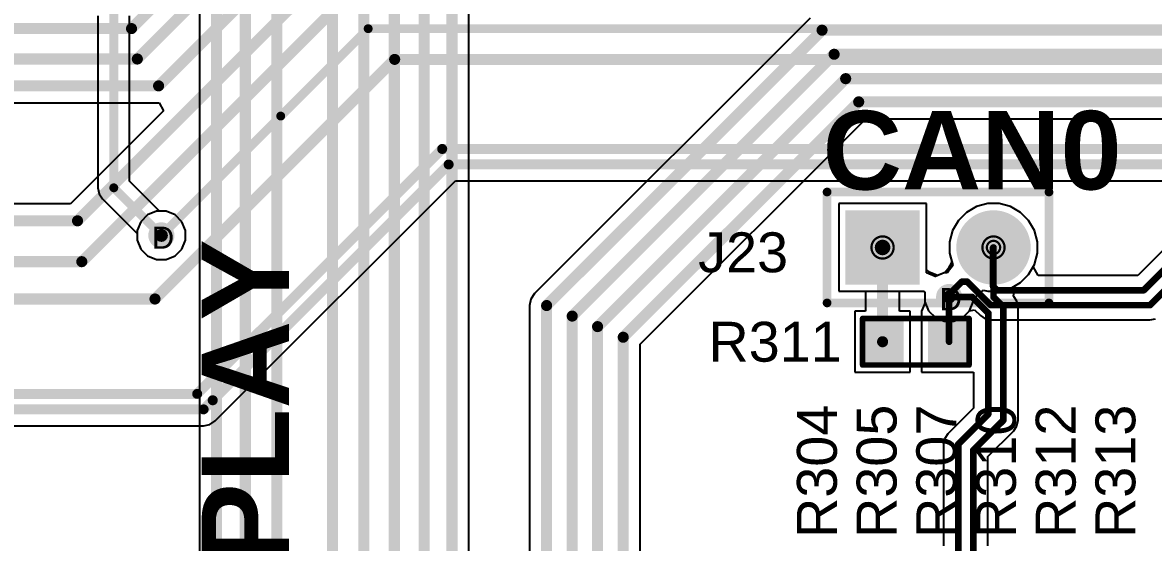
# Model space of a CAD drawing. Header units: inches. Extents: x -11 to 5428, y 0 to 5423.
# Drawn here: x 89.53 to 115.42, y 59.92 to 71.83 of the extents above; entities that cross this region are included whole.
import ezdxf

# ---------------------------------------------------------------- set-up
doc = ezdxf.new("R2010")
doc.units = ezdxf.units.IN
for name, color, linetype in [('Bottom Layer', 5, 'Continuous'), ('Bottom Solder', 6, 'Continuous'), ('Drill Drawing', 1, 'Continuous'), ('GND', 16, 'Continuous'), ('Multi-Layer', 9, 'Continuous'), ('Pad Holes', 156, 'Continuous'), ('PWR', 76, 'Continuous'), ('Top Layer', 1, 'Continuous'), ('Top Overlay', 2, 'Continuous'), ('Top Paste', 8, 'Continuous'), ('Top Solder', 216, 'Continuous'), ('Via Holes', 16, 'Continuous')]:
    doc.layers.add(name, color=color, linetype=linetype)
doc.styles.add('Arial', font='', dxfattribs={"height": 0.2})
doc.styles.add('Arial_Bold', font='', dxfattribs={"height": 0.2})
doc.styles.get('Arial').set_extended_font_data('Arial')
doc.styles.get('Arial_Bold').set_extended_font_data('Arial', bold=True)

# ---------------------------------------------------------------- blocks, each defined once
blk = doc.blocks.new('HDR1X2__168')
at = {"layer": 'Bottom Layer'}
blk.add_hatch(color=5, dxfattribs=at).paths.add_polyline_path([(-0.75, 0.75), (0.75, 0.75), (0.75, -0.75), (-0.75, -0.75)])
h = blk.add_hatch(color=5, dxfattribs=at)
edge = h.paths.add_edge_path()
edge.add_arc((2.54, 0), 0.75, 0, 360)
at = {"layer": 'Bottom Solder'}
blk.add_hatch(color=6, dxfattribs=at).paths.add_polyline_path([(-0.852, 0.852), (0.852, 0.852), (0.852, -0.852), (-0.852, -0.852)])
h = blk.add_hatch(color=6, dxfattribs=at)
edge = h.paths.add_edge_path()
edge.add_arc((2.54, 0), 0.852, 0, 360)
at = {"layer": 'GND'}
blk.add_hatch(color=16, dxfattribs=at).paths.add_polyline_path([(-0.75, 0.75), (0.75, 0.75), (0.75, -0.75), (-0.75, -0.75)])
h = blk.add_hatch(color=16, dxfattribs=at)
edge = h.paths.add_edge_path()
edge.add_arc((2.54, 0), 0.75, 0, 360)
at = {"layer": 'Multi-Layer'}
blk.add_hatch(color=9, dxfattribs=at).paths.add_polyline_path([(-0.75, 0.75), (0.75, 0.75), (0.75, -0.75), (-0.75, -0.75)])
h = blk.add_hatch(color=9, dxfattribs=at)
edge = h.paths.add_edge_path()
edge.add_arc((2.54, 0), 0.75, 0, 360)
at = {"layer": 'Pad Holes'}
h = blk.add_hatch(color=7, dxfattribs=at)
edge = h.paths.add_edge_path()
edge.add_arc((0, 0), 0.45, 0, 360)
h = blk.add_hatch(color=7, dxfattribs=at)
edge = h.paths.add_edge_path()
edge.add_arc((2.54, 0), 0.45, 0, 360)
at = {"layer": 'PWR'}
blk.add_hatch(color=76, dxfattribs=at).paths.add_polyline_path([(-0.75, 0.75), (0.75, 0.75), (0.75, -0.75), (-0.75, -0.75)])
h = blk.add_hatch(color=76, dxfattribs=at)
edge = h.paths.add_edge_path()
edge.add_arc((2.54, 0), 0.75, 0, 360)
at = {"layer": 'Top Layer'}
blk.add_hatch(color=1, dxfattribs=at).paths.add_polyline_path([(-0.75, 0.75), (0.75, 0.75), (0.75, -0.75), (-0.75, -0.75)])
h = blk.add_hatch(color=1, dxfattribs=at)
edge = h.paths.add_edge_path()
edge.add_arc((2.54, 0), 0.75, 0, 360)
at = {"layer": 'Top Solder'}
blk.add_hatch(color=216, dxfattribs=at).paths.add_polyline_path([(-0.852, 0.852), (0.852, 0.852), (0.852, -0.852), (-0.852, -0.852)])
h = blk.add_hatch(color=216, dxfattribs=at)
edge = h.paths.add_edge_path()
edge.add_arc((2.54, 0), 0.852, 0, 360)
at = {"layer": 'Top Overlay'}
for points in [[(-1.27, -1.27, 0.2, 0.2, 0), (-1.27, 1.27, 0.2, 0.2, 0)], [(-1.27, 1.27, 0.2, 0.2, 0), (3.81, 1.27, 0.2, 0.2, 0)], [(3.81, -1.27, 0.2, 0.2, 0), (3.81, 1.27, 0.2, 0.2, 0)], [(-1.27, -1.27, 0.2, 0.2, 0), (3.81, -1.27, 0.2, 0.2, 0)]]:
    blk.add_lwpolyline(points, format="xyseb", dxfattribs=at)
for points in [[(-1.32, 1.27, 0.1, 0.1, 1), (-1.22, 1.27, 0.1, 0.1, 1)], [(-1.32, 1.27, 0.1, 0.1, 1), (-1.22, 1.27, 0.1, 0.1, 1)], [(3.76, 1.27, 0.1, 0.1, 1), (3.86, 1.27, 0.1, 0.1, 1)], [(3.76, 1.27, 0.1, 0.1, 1), (3.86, 1.27, 0.1, 0.1, 1)], [(-1.32, -1.27, 0.1, 0.1, 1), (-1.22, -1.27, 0.1, 0.1, 1)], [(-1.32, -1.27, 0.1, 0.1, 1), (-1.22, -1.27, 0.1, 0.1, 1)], [(3.76, -1.27, 0.1, 0.1, 1), (3.86, -1.27, 0.1, 0.1, 1)], [(3.76, -1.27, 0.1, 0.1, 1), (3.86, -1.27, 0.1, 0.1, 1)]]:
    blk.add_lwpolyline(points, format="xyseb", close=True, dxfattribs=at)
blk = doc.blocks.new('R___0603_175')
at = {"layer": 'Top Layer'}
for points in [[(-0.381, 0.4445), (-0.381, -0.4445), (-1.143, -0.4445), (-1.143, 0.4445)], [(1.143, 0.4445), (1.143, -0.4445), (0.381, -0.4445), (0.381, 0.4445)]]:
    blk.add_hatch(color=1, dxfattribs=at).paths.add_polyline_path(points)
at = {"layer": 'Top Paste'}
for points in [[(-0.381, 0.4445), (-0.381, -0.4445), (-1.143, -0.4445), (-1.143, 0.4445)], [(1.143, 0.4445), (1.143, -0.4445), (0.381, -0.4445), (0.381, 0.4445)]]:
    blk.add_hatch(color=8, dxfattribs=at).paths.add_polyline_path(points)
at = {"layer": 'Top Solder'}
for points in [[(-0.2794, 0.5461), (-0.2794, -0.5461), (-1.2446, -0.5461), (-1.2446, 0.5461)], [(1.2446, 0.5461), (1.2446, -0.5461), (0.2794, -0.5461), (0.2794, 0.5461)]]:
    blk.add_hatch(color=216, dxfattribs=at).paths.add_polyline_path(points)
at = {"layer": 'Top Overlay'}
for points in [[(-1.2192, 0.5334, 0.127, 0.127, 0), (1.2192, 0.5334, 0.127, 0.127, 0)], [(-1.2192, -0.5334, 0.127, 0.127, 0), (-1.2192, 0.5334, 0.127, 0.127, 0)], [(1.2192, -0.5334, 0.127, 0.127, 0), (1.2192, 0.5334, 0.127, 0.127, 0)], [(-1.2192, -0.5334, 0.127, 0.127, 0), (1.2192, -0.5334, 0.127, 0.127, 0)]]:
    blk.add_lwpolyline(points, format="xyseb", dxfattribs=at)
for points in [[(-1.25095, 0.5334, 0.0635, 0.0635, 1), (-1.18745, 0.5334, 0.0635, 0.0635, 1)], [(-1.25095, 0.5334, 0.0635, 0.0635, 1), (-1.18745, 0.5334, 0.0635, 0.0635, 1)], [(1.18745, 0.5334, 0.0635, 0.0635, 1), (1.25095, 0.5334, 0.0635, 0.0635, 1)], [(1.18745, 0.5334, 0.0635, 0.0635, 1), (1.25095, 0.5334, 0.0635, 0.0635, 1)], [(-1.25095, -0.5334, 0.0635, 0.0635, 1), (-1.18745, -0.5334, 0.0635, 0.0635, 1)], [(-1.25095, -0.5334, 0.0635, 0.0635, 1), (-1.18745, -0.5334, 0.0635, 0.0635, 1)], [(1.18745, -0.5334, 0.0635, 0.0635, 1), (1.25095, -0.5334, 0.0635, 0.0635, 1)], [(1.18745, -0.5334, 0.0635, 0.0635, 1), (1.25095, -0.5334, 0.0635, 0.0635, 1)]]:
    blk.add_lwpolyline(points, format="xyseb", close=True, dxfattribs=at)

msp = doc.modelspace()

# ---------------------------------------------------------------- hatches: boundary and pattern name
at = {"layer": 'Bottom Layer'}
h = msp.add_hatch(color=5, dxfattribs=at)
edge = h.paths.add_edge_path()
edge.add_arc((92.708, 66.952), 0.3, 0, 360)
h = msp.add_hatch(color=5, dxfattribs=at)
edge = h.paths.add_edge_path()
edge.add_arc((110.744, 65.54), 0.3, 0, 360)
at = {"layer": 'GND'}
h = msp.add_hatch(color=16, dxfattribs=at)
edge = h.paths.add_edge_path()
edge.add_arc((92.708, 66.952), 0.3, 0, 360)
h = msp.add_hatch(color=16, dxfattribs=at)
edge = h.paths.add_edge_path()
edge.add_arc((110.744, 65.54), 0.3, 0, 360)
at = {"layer": 'PWR'}
h = msp.add_hatch(color=76, dxfattribs=at)
edge = h.paths.add_edge_path()
edge.add_arc((92.708, 66.952), 0.3, 0, 360)
h = msp.add_hatch(color=76, dxfattribs=at)
edge = h.paths.add_edge_path()
edge.add_arc((110.744, 65.54), 0.3, 0, 360)
at = {"layer": 'Top Layer'}
h = msp.add_hatch(color=1, dxfattribs=at)
edge = h.paths.add_edge_path()
edge.add_arc((92.708, 66.952), 0.3, 0, 360)
h = msp.add_hatch(color=1, dxfattribs=at)
edge = h.paths.add_edge_path()
edge.add_arc((110.744, 65.54), 0.3, 0, 360)
at = {"layer": 'Via Holes'}
h = msp.add_hatch(color=7, dxfattribs=at)
edge = h.paths.add_edge_path()
edge.add_arc((92.708, 66.952), 0.15, 0, 360)
h = msp.add_hatch(color=7, dxfattribs=at)
edge = h.paths.add_edge_path()
edge.add_arc((110.744, 65.54), 0.15, 0, 360)

# ---------------------------------------------------------------- linework, layer by layer
at = {"layer": 'Bottom Layer'}
for p, q in [((93.58, 76.008), (93.58, 58.126)), ((99.751, 52.552), (99.751, 72.621)), ((91.255, 71.983), (91.255, 68.042)), ((91.98, 68.192), (91.98, 71.983)), ((107.56, 71.926), (101.254, 65.62)), ((120.108, 71.08), (115.062, 66.033)), ((103.671, 64.458), (108.835, 69.622)), ((108.835, 69.622), (117.524, 69.622)), ((92.666, 67.506), (91.98, 68.192)), ((91.255, 68.042), (91.255, 68.042)), ((91.255, 68.042), (91.283, 67.903)), ((91.283, 67.903), (91.361, 67.786)), ((91.361, 67.786), (92.154, 66.993)), ((110.224, 67.679), (108.216, 67.679)), ((108.216, 67.679), (108.216, 65.671)), ((110.224, 66.091), (110.224, 67.679)), ((111.372, 67.611), (111.144, 67.478)), ((111.628, 67.679), (111.372, 67.611)), ((111.892, 67.679), (111.628, 67.679)), ((112.148, 67.611), (111.892, 67.679)), ((112.376, 67.478), (112.148, 67.611)), ((92.818, 67.506), (92.666, 67.506)), ((93.022, 67.422), (92.818, 67.506)), ((93.177, 67.266), (93.022, 67.422)), ((111.144, 67.478), (110.957, 67.291)), ((112.563, 67.291), (112.376, 67.478)), ((93.262, 67.062), (93.177, 67.266)), ((93.262, 66.842), (93.262, 67.062)), ((110.824, 67.063), (110.756, 66.807)), ((110.957, 67.291), (110.824, 67.063)), ((112.696, 67.063), (112.563, 67.291)), ((112.764, 66.807), (112.696, 67.063)), ((92.154, 66.993), (92.154, 66.842)), ((92.154, 66.842), (92.238, 66.638)), ((93.177, 66.638), (93.262, 66.842)), ((110.756, 66.807), (110.756, 66.543)), ((112.764, 66.543), (112.764, 66.807)), ((92.238, 66.638), (92.394, 66.482)), ((93.022, 66.482), (93.177, 66.638)), ((110.756, 66.543), (110.824, 66.287)), ((112.696, 66.287), (112.764, 66.543)), ((92.394, 66.482), (92.597, 66.398)), ((92.597, 66.398), (92.818, 66.398)), ((92.818, 66.398), (93.022, 66.482)), ((110.824, 66.287), (110.836, 66.267)), ((112.666, 66.236), (112.696, 66.287)), ((110.427, 66.007), (110.224, 66.091)), ((110.634, 66.094), (110.43, 66.01)), ((110.701, 66.094), (110.634, 66.094)), ((110.836, 66.267), (110.701, 66.094)), ((112.783, 66.033), (112.666, 66.236)), ((115.062, 66.033), (112.783, 66.033)), ((110.43, 66.01), (110.427, 66.007)), ((101.254, 65.62), (101.169, 65.494)), ((108.216, 65.671), (110.036, 65.671)), ((110.036, 65.671), (110.176, 65.671)), ((110.176, 65.671), (110.19, 65.651)), ((110.19, 65.651), (110.19, 65.544)), ((110.19, 65.544), (110.19, 65.43)), ((101.169, 65.494), (101.14, 65.345)), ((101.14, 65.345), (101.14, 38.293)), ((110.19, 65.43), (110.274, 65.227)), ((111.214, 65.227), (111.326, 65.249)), ((111.326, 65.249), (111.46, 65.115)), ((110.274, 65.227), (110.43, 65.071)), ((110.43, 65.071), (110.634, 64.986)), ((110.634, 64.986), (110.854, 64.986)), ((110.854, 64.986), (111.058, 65.071)), ((111.058, 65.071), (111.214, 65.227)), ((111.46, 65.115), (111.569, 65.042)), ((111.569, 65.042), (111.698, 65.017)), ((111.698, 65.017), (115.343, 65.017)), ((115.343, 65.017), (115.472, 65.042)), ((103.671, 48.932), (103.671, 64.458))]:
    msp.add_line(p, q, dxfattribs=at)
for points in [[(93.969, 57.731, 0.254, 0.254, 0), (93.969, 76.008, 0.254, 0.254, 0)], [(94.631, 58.174, 0.254, 0.254, 0), (94.631, 75.773, 0.254, 0.254, 0)], [(96.627, 54.681, 0.254, 0.254, 0), (96.627, 75.87, 0.254, 0.254, 0)], [(95.353, 58.627, 0.254, 0.254, 0), (95.353, 75.51, 0.254, 0.254, 0)], [(97.344, 29.959, 0.254, 0.254, 0), (97.344, 73.595, 0.254, 0.254, 0)], [(98.041, 29.819, 0.254, 0.254, 0), (98.041, 73.306, 0.254, 0.254, 0)], [(98.727, 29.657, 0.254, 0.254, 0), (98.727, 73.022, 0.254, 0.254, 0)], [(99.362, 29.288, 0.254, 0.254, 0), (99.362, 72.782, 0.254, 0.254, 0)], [(91.618, 68.042, 0.203, 0.203, 0), (91.618, 72.404, 0.203, 0.203, 0)], [(101.528, 65.345, 0.254, 0.254, 0), (107.835, 71.652, 0.254, 0.254, 0)], [(107.835, 71.652, 0.254, 0.254, 0), (116.686, 71.652, 0.254, 0.254, 0)], [(102.114, 65.103, 0.254, 0.254, 0), (108.111, 71.1, 0.254, 0.254, 0)], [(108.111, 71.1, 0.254, 0.254, 0), (116.97, 71.1, 0.254, 0.254, 0)], [(115.201, 65.696, 0.152, 0.152, 0), (120.346, 70.841, 0.152, 0.152, 0)], [(102.696, 64.862, 0.254, 0.254, 0), (108.376, 70.542, 0.254, 0.254, 0)], [(108.376, 70.542, 0.254, 0.254, 0), (117.261, 70.542, 0.254, 0.254, 0)], [(115.343, 65.354, 0.152, 0.152, 0), (120.488, 70.499, 0.152, 0.152, 0)], [(103.282, 64.619, 0.254, 0.254, 0), (108.674, 70.01, 0.254, 0.254, 0)], [(108.674, 70.01, 0.254, 0.254, 0), (117.524, 70.01, 0.254, 0.254, 0)], [(91.618, 68.042, 0.203, 0.203, 0), (92.708, 66.952, 0.203, 0.203, 0)], [(111.75, 66.665, 0.152, 0.152, 0), (111.76, 66.675, 0.152, 0.152, 0)], [(111.75, 65.786, 0.152, 0.152, 0), (111.75, 66.665, 0.152, 0.152, 0)], [(110.744, 65.6, 0.152, 0.152, 0), (111.035, 65.89, 0.152, 0.152, 0)], [(111.035, 65.89, 0.152, 0.152, 0), (111.161, 65.89, 0.152, 0.152, 0)], [(111.161, 65.89, 0.152, 0.152, 0), (111.698, 65.354, 0.152, 0.152, 0)], [(111.75, 65.786, 0.152, 0.152, 0), (111.84, 65.696, 0.152, 0.152, 0)], [(111.84, 65.696, 0.152, 0.152, 0), (115.201, 65.696, 0.152, 0.152, 0)], [(110.744, 65.54, 0.152, 0.152, 0), (110.744, 65.6, 0.152, 0.152, 0)], [(101.528, 27.028, 0.254, 0.254, 0), (101.528, 65.345, 0.254, 0.254, 0)], [(111.698, 65.354, 0.152, 0.152, 0), (115.343, 65.354, 0.152, 0.152, 0)], [(102.114, 27.274, 0.254, 0.254, 0), (102.114, 65.103, 0.254, 0.254, 0)], [(102.696, 28.705, 0.254, 0.254, 0), (102.696, 64.862, 0.254, 0.254, 0)], [(103.282, 28.983, 0.254, 0.254, 0), (103.282, 64.619, 0.254, 0.254, 0)]]:
    msp.add_lwpolyline(points, format="xyseb", dxfattribs=at)
for points in [[(107.771, 71.652, 0.127, 0.127, 1), (107.898, 71.652, 0.127, 0.127, 1)], [(107.771, 71.652, 0.127, 0.127, 1), (107.898, 71.652, 0.127, 0.127, 1)], [(108.048, 71.1, 0.127, 0.127, 1), (108.175, 71.1, 0.127, 0.127, 1)], [(108.048, 71.1, 0.127, 0.127, 1), (108.175, 71.1, 0.127, 0.127, 1)], [(108.312, 70.542, 0.127, 0.127, 1), (108.439, 70.542, 0.127, 0.127, 1)], [(108.312, 70.542, 0.127, 0.127, 1), (108.439, 70.542, 0.127, 0.127, 1)], [(108.61, 70.01, 0.127, 0.127, 1), (108.737, 70.01, 0.127, 0.127, 1)], [(108.61, 70.01, 0.127, 0.127, 1), (108.737, 70.01, 0.127, 0.127, 1)], [(91.567, 68.042, 0.102, 0.102, 1), (91.669, 68.042, 0.102, 0.102, 1)], [(91.567, 68.042, 0.102, 0.102, 1), (91.669, 68.042, 0.102, 0.102, 1)], [(92.657, 66.952, 0.102, 0.102, 1), (92.758, 66.952, 0.102, 0.102, 1)], [(111.712, 66.665, 0.0762, 0.0762, 1), (111.788, 66.665, 0.0762, 0.0762, 1)], [(111.712, 66.665, 0.0762, 0.0762, 1), (111.788, 66.665, 0.0762, 0.0762, 1)], [(111.722, 66.675, 0.0762, 0.0762, 1), (111.798, 66.675, 0.0762, 0.0762, 1)], [(110.996, 65.89, 0.0762, 0.0762, 1), (111.073, 65.89, 0.0762, 0.0762, 1)], [(110.996, 65.89, 0.0762, 0.0762, 1), (111.073, 65.89, 0.0762, 0.0762, 1)], [(111.123, 65.89, 0.0762, 0.0762, 1), (111.199, 65.89, 0.0762, 0.0762, 1)], [(111.123, 65.89, 0.0762, 0.0762, 1), (111.199, 65.89, 0.0762, 0.0762, 1)], [(111.712, 65.786, 0.0762, 0.0762, 1), (111.788, 65.786, 0.0762, 0.0762, 1)], [(111.712, 65.786, 0.0762, 0.0762, 1), (111.788, 65.786, 0.0762, 0.0762, 1)], [(111.802, 65.696, 0.0762, 0.0762, 1), (111.878, 65.696, 0.0762, 0.0762, 1)], [(111.802, 65.696, 0.0762, 0.0762, 1), (111.878, 65.696, 0.0762, 0.0762, 1)], [(115.163, 65.696, 0.0762, 0.0762, 1), (115.239, 65.696, 0.0762, 0.0762, 1)], [(115.163, 65.696, 0.0762, 0.0762, 1), (115.239, 65.696, 0.0762, 0.0762, 1)], [(110.706, 65.6, 0.0762, 0.0762, 1), (110.782, 65.6, 0.0762, 0.0762, 1)], [(110.706, 65.6, 0.0762, 0.0762, 1), (110.782, 65.6, 0.0762, 0.0762, 1)], [(110.706, 65.54, 0.0762, 0.0762, 1), (110.782, 65.54, 0.0762, 0.0762, 1)], [(101.465, 65.345, 0.127, 0.127, 1), (101.592, 65.345, 0.127, 0.127, 1)], [(101.465, 65.345, 0.127, 0.127, 1), (101.592, 65.345, 0.127, 0.127, 1)], [(111.659, 65.354, 0.0762, 0.0762, 1), (111.736, 65.354, 0.0762, 0.0762, 1)], [(111.659, 65.354, 0.0762, 0.0762, 1), (111.736, 65.354, 0.0762, 0.0762, 1)], [(115.305, 65.354, 0.0762, 0.0762, 1), (115.381, 65.354, 0.0762, 0.0762, 1)], [(115.305, 65.354, 0.0762, 0.0762, 1), (115.381, 65.354, 0.0762, 0.0762, 1)], [(102.051, 65.103, 0.127, 0.127, 1), (102.178, 65.103, 0.127, 0.127, 1)], [(102.051, 65.103, 0.127, 0.127, 1), (102.178, 65.103, 0.127, 0.127, 1)], [(102.632, 64.862, 0.127, 0.127, 1), (102.759, 64.862, 0.127, 0.127, 1)], [(102.632, 64.862, 0.127, 0.127, 1), (102.759, 64.862, 0.127, 0.127, 1)], [(103.219, 64.619, 0.127, 0.127, 1), (103.346, 64.619, 0.127, 0.127, 1)], [(103.219, 64.619, 0.127, 0.127, 1), (103.346, 64.619, 0.127, 0.127, 1)]]:
    msp.add_lwpolyline(points, format="xyseb", close=True, dxfattribs=at)
at = {"layer": 'Drill Drawing'}
for points in [[(109.474, 66.675, 0.0508, 0.0508, 1), (108.966, 66.675, 0.0508, 0.0508, 1)], [(109.372, 66.675, 0.0508, 0.0508, 1), (109.068, 66.675, 0.0508, 0.0508, 1)], [(112.014, 66.675, 0.0508, 0.0508, 1), (111.506, 66.675, 0.0508, 0.0508, 1)], [(111.912, 66.675, 0.0508, 0.0508, 1), (111.608, 66.675, 0.0508, 0.0508, 1)], [(108.953, 66.675, 0.0254, 0.0254, 1), (108.979, 66.675, 0.0254, 0.0254, 1)], [(109.055, 66.675, 0.0254, 0.0254, 1), (109.08, 66.675, 0.0254, 0.0254, 1)], [(109.36, 66.675, 0.0254, 0.0254, 1), (109.385, 66.675, 0.0254, 0.0254, 1)], [(109.461, 66.675, 0.0254, 0.0254, 1), (109.487, 66.675, 0.0254, 0.0254, 1)], [(111.493, 66.675, 0.0254, 0.0254, 1), (111.519, 66.675, 0.0254, 0.0254, 1)], [(111.595, 66.675, 0.0254, 0.0254, 1), (111.62, 66.675, 0.0254, 0.0254, 1)], [(111.9, 66.675, 0.0254, 0.0254, 1), (111.925, 66.675, 0.0254, 0.0254, 1)], [(112.001, 66.675, 0.0254, 0.0254, 1), (112.027, 66.675, 0.0254, 0.0254, 1)]]:
    msp.add_lwpolyline(points, format="xyseb", close=True, dxfattribs=at)
at = {"layer": 'GND'}
for p, q in [((110.224, 67.679), (108.216, 67.679)), ((108.216, 67.679), (108.216, 65.671)), ((110.224, 66.163), (110.224, 67.679)), ((111.372, 67.611), (111.144, 67.478)), ((111.628, 67.679), (111.372, 67.611)), ((111.892, 67.679), (111.628, 67.679)), ((112.148, 67.611), (111.892, 67.679)), ((112.376, 67.478), (112.148, 67.611)), ((92.394, 67.422), (92.238, 67.266)), ((92.597, 67.506), (92.394, 67.422)), ((92.818, 67.506), (92.597, 67.506)), ((93.022, 67.422), (92.818, 67.506)), ((93.177, 67.266), (93.022, 67.422)), ((111.144, 67.478), (110.957, 67.291)), ((112.563, 67.291), (112.376, 67.478)), ((92.238, 67.266), (92.154, 67.062)), ((92.154, 67.062), (92.154, 66.842)), ((93.262, 67.062), (93.177, 67.266)), ((93.262, 66.842), (93.262, 67.062)), ((110.824, 67.063), (110.756, 66.807)), ((110.957, 67.291), (110.824, 67.063)), ((112.696, 67.063), (112.563, 67.291)), ((112.764, 66.807), (112.696, 67.063)), ((92.154, 66.842), (92.238, 66.638)), ((93.177, 66.638), (93.262, 66.842)), ((110.756, 66.807), (110.756, 66.543)), ((112.764, 66.543), (112.764, 66.807)), ((92.238, 66.638), (92.394, 66.482)), ((93.022, 66.482), (93.177, 66.638)), ((110.756, 66.543), (110.808, 66.348)), ((112.696, 66.287), (112.764, 66.543)), ((92.394, 66.482), (92.597, 66.398)), ((92.597, 66.398), (92.818, 66.398)), ((92.818, 66.398), (93.022, 66.482)), ((110.808, 66.348), (110.718, 66.175)), ((112.563, 66.059), (112.696, 66.287)), ((110.308, 66.101), (110.224, 66.163)), ((110.478, 66.03), (110.308, 66.101)), ((110.634, 66.094), (110.478, 66.03)), ((110.643, 66.094), (110.634, 66.094)), ((110.718, 66.175), (110.643, 66.094)), ((112.376, 65.872), (112.563, 66.059)), ((112.148, 65.739), (112.376, 65.872)), ((108.216, 65.671), (109.989, 65.671)), ((109.989, 65.671), (110.176, 65.671)), ((110.176, 65.671), (110.19, 65.651)), ((110.19, 65.651), (110.19, 65.43)), ((111.298, 65.501), (111.533, 65.696)), ((111.533, 65.696), (111.628, 65.671)), ((111.628, 65.671), (111.892, 65.671)), ((111.892, 65.671), (112.148, 65.739)), ((110.19, 65.43), (110.274, 65.227)), ((111.214, 65.227), (111.298, 65.43)), ((111.298, 65.43), (111.298, 65.501)), ((110.274, 65.227), (110.43, 65.071)), ((110.43, 65.071), (110.634, 64.986)), ((110.634, 64.986), (110.854, 64.986)), ((110.854, 64.986), (111.058, 65.071)), ((111.058, 65.071), (111.214, 65.227))]:
    msp.add_line(p, q, dxfattribs=at)
at = {"layer": 'PWR'}
for p, q in [((110.224, 67.679), (108.216, 67.679)), ((108.216, 67.679), (108.216, 65.671)), ((110.224, 66.163), (110.224, 67.679)), ((111.372, 67.611), (111.144, 67.478)), ((111.628, 67.679), (111.372, 67.611)), ((111.892, 67.679), (111.628, 67.679)), ((112.148, 67.611), (111.892, 67.679)), ((112.376, 67.478), (112.148, 67.611)), ((92.394, 67.422), (92.238, 67.266)), ((92.597, 67.506), (92.394, 67.422)), ((92.818, 67.506), (92.597, 67.506)), ((93.022, 67.422), (92.818, 67.506)), ((93.177, 67.266), (93.022, 67.422)), ((111.144, 67.478), (110.957, 67.291)), ((112.563, 67.291), (112.376, 67.478)), ((92.238, 67.266), (92.154, 67.062)), ((92.154, 67.062), (92.154, 66.842)), ((93.262, 67.062), (93.177, 67.266)), ((93.262, 66.842), (93.262, 67.062)), ((110.824, 67.063), (110.756, 66.807)), ((110.957, 67.291), (110.824, 67.063)), ((112.696, 67.063), (112.563, 67.291)), ((112.764, 66.807), (112.696, 67.063)), ((92.154, 66.842), (92.238, 66.638)), ((93.177, 66.638), (93.262, 66.842)), ((110.756, 66.807), (110.756, 66.543)), ((112.764, 66.543), (112.764, 66.807)), ((92.238, 66.638), (92.394, 66.482)), ((93.022, 66.482), (93.177, 66.638)), ((110.756, 66.543), (110.808, 66.348)), ((112.696, 66.287), (112.764, 66.543)), ((92.394, 66.482), (92.597, 66.398)), ((92.597, 66.398), (92.818, 66.398)), ((92.818, 66.398), (93.022, 66.482)), ((110.808, 66.348), (110.718, 66.175)), ((112.563, 66.059), (112.696, 66.287)), ((110.308, 66.101), (110.224, 66.163)), ((110.478, 66.03), (110.308, 66.101)), ((110.634, 66.094), (110.478, 66.03)), ((110.643, 66.094), (110.634, 66.094)), ((110.718, 66.175), (110.643, 66.094)), ((112.376, 65.872), (112.563, 66.059)), ((112.148, 65.739), (112.376, 65.872)), ((108.216, 65.671), (109.989, 65.671)), ((109.989, 65.671), (110.176, 65.671)), ((110.176, 65.671), (110.19, 65.651)), ((110.19, 65.651), (110.19, 65.43)), ((111.298, 65.501), (111.533, 65.696)), ((111.533, 65.696), (111.628, 65.671)), ((111.628, 65.671), (111.892, 65.671)), ((111.892, 65.671), (112.148, 65.739)), ((110.19, 65.43), (110.274, 65.227)), ((111.214, 65.227), (111.298, 65.43)), ((111.298, 65.43), (111.298, 65.501)), ((110.274, 65.227), (110.43, 65.071)), ((110.43, 65.071), (110.634, 64.986)), ((110.634, 64.986), (110.854, 64.986)), ((110.854, 64.986), (111.058, 65.071)), ((111.058, 65.071), (111.214, 65.227))]:
    msp.add_line(p, q, dxfattribs=at)
at = {"layer": 'Top Layer'}
for p, q in [((55.583, 69.988), (92.645, 69.988)), ((92.645, 69.988), (92.658, 69.99)), ((92.658, 69.99), (92.758, 69.803)), ((92.758, 69.803), (90.628, 67.673)), ((94.149, 62.909), (99.44, 68.201)), ((99.44, 68.201), (121.116, 68.201)), ((90.628, 67.673), (81.639, 67.673)), ((110.224, 67.679), (108.216, 67.679)), ((108.216, 67.679), (108.216, 65.671)), ((110.224, 66.091), (110.224, 67.679)), ((111.372, 67.611), (111.144, 67.478)), ((111.628, 67.679), (111.372, 67.611)), ((111.892, 67.679), (111.628, 67.679)), ((112.148, 67.611), (111.892, 67.679)), ((112.376, 67.478), (112.148, 67.611)), ((111.144, 67.478), (110.957, 67.291)), ((112.563, 67.291), (112.376, 67.478)), ((110.824, 67.063), (110.756, 66.807)), ((110.957, 67.291), (110.824, 67.063)), ((112.696, 67.063), (112.563, 67.291)), ((112.764, 66.807), (112.696, 67.063)), ((110.756, 66.807), (110.756, 66.543)), ((112.764, 66.543), (112.764, 66.807)), ((110.756, 66.543), (110.822, 66.298)), ((112.696, 66.287), (112.764, 66.543)), ((110.823, 66.286), (110.701, 66.094)), ((110.822, 66.298), (110.823, 66.286)), ((112.563, 66.059), (112.696, 66.287)), ((110.427, 66.007), (110.224, 66.091)), ((110.634, 66.094), (110.43, 66.01)), ((110.701, 66.094), (110.634, 66.094)), ((112.376, 65.872), (112.563, 66.059)), ((110.43, 66.01), (110.427, 66.007)), ((112.218, 65.561), (112.26, 65.804)), ((112.26, 65.804), (112.376, 65.872)), ((108.216, 65.671), (108.832, 65.671)), ((108.832, 65.671), (108.832, 65.215)), ((109.608, 65.215), (109.608, 65.671)), ((109.608, 65.671), (110.176, 65.671)), ((110.176, 65.671), (110.19, 65.651)), ((110.19, 65.651), (110.19, 65.544)), ((110.19, 65.544), (110.19, 65.43)), ((112.219, 65.558), (112.218, 65.561)), ((112.223, 65.553), (112.219, 65.558)), ((112.296, 65.444), (112.223, 65.553)), ((110.195, 65.418), (110.109, 65.215)), ((110.19, 65.43), (110.195, 65.418)), ((112.322, 65.315), (112.296, 65.444)), ((112.322, 62.716), (112.322, 65.315)), ((108.832, 65.215), (108.585, 65.215)), ((108.585, 65.215), (108.585, 63.818)), ((109.855, 65.215), (109.608, 65.215)), ((109.855, 63.818), (109.855, 65.215)), ((110.109, 65.215), (110.109, 65.215)), ((110.109, 65.215), (110.109, 63.818)), ((108.585, 63.818), (109.855, 63.818)), ((110.109, 63.818), (111.306, 63.818)), ((111.306, 63.818), (111.306, 62.998)), ((111.306, 62.998), (110.716, 62.408)), ((93.819, 62.62), (93.941, 62.701)), ((93.941, 62.701), (94.149, 62.909)), ((94.149, 62.909), (94.149, 62.909)), ((112.296, 62.588), (112.322, 62.716)), ((86.465, 62.591), (93.675, 62.591)), ((93.675, 62.591), (93.819, 62.62)), ((110.716, 62.408), (110.643, 62.299)), ((111.633, 61.888), (112.223, 62.478)), ((112.223, 62.478), (112.296, 62.588)), ((110.643, 62.299), (110.617, 62.17)), ((110.617, 62.17), (110.617, 59.844)), ((111.633, 59.844), (111.633, 61.888))]:
    msp.add_line(p, q, dxfattribs=at)
for points in [[(92.024, 71.688, 0.254, 0.254, 0), (107.777, 87.44, 0.254, 0.254, 0)], [(92.157, 70.992, 0.254, 0.254, 0), (108.046, 86.882, 0.254, 0.254, 0)], [(92.645, 70.376, 0.254, 0.254, 0), (108.552, 86.284, 0.254, 0.254, 0)], [(90.789, 67.285, 0.254, 0.254, 0), (109.031, 85.527, 0.254, 0.254, 0)], [(90.887, 66.35, 0.254, 0.254, 0), (109.451, 84.914, 0.254, 0.254, 0)], [(32.676, 71.688, 0.254, 0.254, 0), (92.024, 71.688, 0.254, 0.254, 0)], [(95.44, 69.685, 0.203, 0.203, 0), (97.443, 71.687, 0.203, 0.203, 0)], [(97.443, 71.687, 0.203, 0.203, 0), (121.929, 71.687, 0.203, 0.203, 0)], [(27.685, 70.992, 0.254, 0.254, 0), (92.157, 70.992, 0.254, 0.254, 0)], [(92.561, 65.495, 0.254, 0.254, 0), (98.049, 70.983, 0.254, 0.254, 0)], [(98.049, 70.983, 0.254, 0.254, 0), (121.607, 70.983, 0.254, 0.254, 0)], [(55.422, 70.376, 0.254, 0.254, 0), (92.645, 70.376, 0.254, 0.254, 0)], [(92.708, 66.952, 0.203, 0.203, 0), (95.44, 69.685, 0.203, 0.203, 0)], [(95.44, 69.685, 0.203, 0.203, 0), (95.44, 69.685, 0.203, 0.203, 0)], [(93.528, 63.322, 0.229, 0.229, 0), (99.137, 68.932, 0.229, 0.229, 0)], [(99.137, 68.932, 0.229, 0.229, 0), (121.344, 68.932, 0.229, 0.229, 0)], [(93.884, 63.175, 0.229, 0.229, 0), (99.285, 68.576, 0.229, 0.229, 0)], [(99.285, 68.576, 0.229, 0.229, 0), (121.344, 68.576, 0.229, 0.229, 0)], [(81.639, 67.285, 0.254, 0.254, 0), (90.789, 67.285, 0.254, 0.254, 0)], [(109.22, 64.516, 0.254, 0.254, 0), (109.22, 66.675, 0.254, 0.254, 0)], [(111.76, 65.54, 0.152, 0.152, 0), (111.76, 66.675, 0.152, 0.152, 0)], [(82.064, 66.35, 0.254, 0.254, 0), (90.887, 66.35, 0.254, 0.254, 0)], [(82.373, 65.495, 0.254, 0.254, 0), (92.561, 65.495, 0.254, 0.254, 0)], [(110.744, 65.54, 0.152, 0.152, 0), (111.275, 65.54, 0.152, 0.152, 0)], [(110.744, 64.516, 0.152, 0.152, 0), (110.744, 65.54, 0.152, 0.152, 0)], [(111.275, 65.54, 0.152, 0.152, 0), (111.642, 65.173, 0.152, 0.152, 0)], [(111.76, 65.54, 0.152, 0.152, 0), (111.985, 65.315, 0.152, 0.152, 0)], [(111.642, 62.859, 0.152, 0.152, 0), (111.642, 65.173, 0.152, 0.152, 0)], [(111.985, 62.716, 0.152, 0.152, 0), (111.985, 65.315, 0.152, 0.152, 0)], [(86.162, 63.322, 0.229, 0.229, 0), (93.528, 63.322, 0.229, 0.229, 0)], [(93.528, 63.322, 0.229, 0.229, 0), (93.528, 63.322, 0.229, 0.229, 0)], [(93.675, 62.967, 0.229, 0.229, 0), (93.884, 63.175, 0.229, 0.229, 0)], [(93.884, 63.175, 0.229, 0.229, 0), (93.884, 63.175, 0.229, 0.229, 0)], [(86.309, 62.967, 0.229, 0.229, 0), (93.675, 62.967, 0.229, 0.229, 0)], [(110.954, 62.17, 0.152, 0.152, 0), (111.642, 62.859, 0.152, 0.152, 0)], [(111.296, 62.028, 0.152, 0.152, 0), (111.985, 62.716, 0.152, 0.152, 0)], [(110.954, 59.601, 0.152, 0.152, 0), (110.954, 62.17, 0.152, 0.152, 0)], [(111.296, 59.601, 0.152, 0.152, 0), (111.296, 62.028, 0.152, 0.152, 0)]]:
    msp.add_lwpolyline(points, format="xyseb", dxfattribs=at)
for points in [[(91.961, 71.688, 0.127, 0.127, 1), (92.088, 71.688, 0.127, 0.127, 1)], [(91.961, 71.688, 0.127, 0.127, 1), (92.088, 71.688, 0.127, 0.127, 1)], [(97.392, 71.687, 0.102, 0.102, 1), (97.494, 71.687, 0.102, 0.102, 1)], [(97.392, 71.687, 0.102, 0.102, 1), (97.494, 71.687, 0.102, 0.102, 1)], [(92.094, 70.992, 0.127, 0.127, 1), (92.221, 70.992, 0.127, 0.127, 1)], [(92.094, 70.992, 0.127, 0.127, 1), (92.221, 70.992, 0.127, 0.127, 1)], [(97.986, 70.983, 0.127, 0.127, 1), (98.113, 70.983, 0.127, 0.127, 1)], [(97.986, 70.983, 0.127, 0.127, 1), (98.113, 70.983, 0.127, 0.127, 1)], [(92.581, 70.376, 0.127, 0.127, 1), (92.708, 70.376, 0.127, 0.127, 1)], [(92.581, 70.376, 0.127, 0.127, 1), (92.708, 70.376, 0.127, 0.127, 1)], [(95.39, 69.685, 0.102, 0.102, 1), (95.491, 69.685, 0.102, 0.102, 1)], [(95.39, 69.685, 0.102, 0.102, 1), (95.491, 69.685, 0.102, 0.102, 1)], [(95.39, 69.685, 0.102, 0.102, 1), (95.491, 69.685, 0.102, 0.102, 1)], [(95.39, 69.685, 0.102, 0.102, 1), (95.491, 69.685, 0.102, 0.102, 1)], [(99.08, 68.932, 0.114, 0.114, 1), (99.195, 68.932, 0.114, 0.114, 1)], [(99.08, 68.932, 0.114, 0.114, 1), (99.195, 68.932, 0.114, 0.114, 1)], [(99.228, 68.576, 0.114, 0.114, 1), (99.342, 68.576, 0.114, 0.114, 1)], [(99.228, 68.576, 0.114, 0.114, 1), (99.342, 68.576, 0.114, 0.114, 1)], [(90.725, 67.285, 0.127, 0.127, 1), (90.852, 67.285, 0.127, 0.127, 1)], [(90.725, 67.285, 0.127, 0.127, 1), (90.852, 67.285, 0.127, 0.127, 1)], [(92.657, 66.952, 0.102, 0.102, 1), (92.758, 66.952, 0.102, 0.102, 1)], [(109.157, 66.675, 0.127, 0.127, 1), (109.284, 66.675, 0.127, 0.127, 1)], [(111.722, 66.675, 0.0762, 0.0762, 1), (111.798, 66.675, 0.0762, 0.0762, 1)], [(90.823, 66.35, 0.127, 0.127, 1), (90.95, 66.35, 0.127, 0.127, 1)], [(90.823, 66.35, 0.127, 0.127, 1), (90.95, 66.35, 0.127, 0.127, 1)], [(92.498, 65.495, 0.127, 0.127, 1), (92.625, 65.495, 0.127, 0.127, 1)], [(92.498, 65.495, 0.127, 0.127, 1), (92.625, 65.495, 0.127, 0.127, 1)], [(110.706, 65.54, 0.0762, 0.0762, 1), (110.782, 65.54, 0.0762, 0.0762, 1)], [(110.706, 65.54, 0.0762, 0.0762, 1), (110.782, 65.54, 0.0762, 0.0762, 1)], [(111.237, 65.54, 0.0762, 0.0762, 1), (111.313, 65.54, 0.0762, 0.0762, 1)], [(111.237, 65.54, 0.0762, 0.0762, 1), (111.313, 65.54, 0.0762, 0.0762, 1)], [(111.722, 65.54, 0.0762, 0.0762, 1), (111.798, 65.54, 0.0762, 0.0762, 1)], [(111.722, 65.54, 0.0762, 0.0762, 1), (111.798, 65.54, 0.0762, 0.0762, 1)], [(111.604, 65.173, 0.0762, 0.0762, 1), (111.68, 65.173, 0.0762, 0.0762, 1)], [(111.604, 65.173, 0.0762, 0.0762, 1), (111.68, 65.173, 0.0762, 0.0762, 1)], [(111.947, 65.315, 0.0762, 0.0762, 1), (112.023, 65.315, 0.0762, 0.0762, 1)], [(111.947, 65.315, 0.0762, 0.0762, 1), (112.023, 65.315, 0.0762, 0.0762, 1)], [(109.157, 64.516, 0.127, 0.127, 1), (109.284, 64.516, 0.127, 0.127, 1)], [(110.706, 64.516, 0.0762, 0.0762, 1), (110.782, 64.516, 0.0762, 0.0762, 1)], [(93.471, 63.322, 0.114, 0.114, 1), (93.585, 63.322, 0.114, 0.114, 1)], [(93.471, 63.322, 0.114, 0.114, 1), (93.585, 63.322, 0.114, 0.114, 1)], [(93.471, 63.322, 0.114, 0.114, 1), (93.585, 63.322, 0.114, 0.114, 1)], [(93.471, 63.322, 0.114, 0.114, 1), (93.585, 63.322, 0.114, 0.114, 1)], [(93.826, 63.175, 0.114, 0.114, 1), (93.941, 63.175, 0.114, 0.114, 1)], [(93.826, 63.175, 0.114, 0.114, 1), (93.941, 63.175, 0.114, 0.114, 1)], [(93.826, 63.175, 0.114, 0.114, 1), (93.941, 63.175, 0.114, 0.114, 1)], [(93.826, 63.175, 0.114, 0.114, 1), (93.941, 63.175, 0.114, 0.114, 1)], [(93.618, 62.967, 0.114, 0.114, 1), (93.732, 62.967, 0.114, 0.114, 1)], [(93.618, 62.967, 0.114, 0.114, 1), (93.732, 62.967, 0.114, 0.114, 1)], [(111.604, 62.859, 0.0762, 0.0762, 1), (111.68, 62.859, 0.0762, 0.0762, 1)], [(111.604, 62.859, 0.0762, 0.0762, 1), (111.68, 62.859, 0.0762, 0.0762, 1)], [(111.947, 62.716, 0.0762, 0.0762, 1), (112.023, 62.716, 0.0762, 0.0762, 1)], [(111.947, 62.716, 0.0762, 0.0762, 1), (112.023, 62.716, 0.0762, 0.0762, 1)], [(110.915, 62.17, 0.0762, 0.0762, 1), (110.992, 62.17, 0.0762, 0.0762, 1)], [(110.915, 62.17, 0.0762, 0.0762, 1), (110.992, 62.17, 0.0762, 0.0762, 1)], [(111.258, 62.028, 0.0762, 0.0762, 1), (111.335, 62.028, 0.0762, 0.0762, 1)], [(111.258, 62.028, 0.0762, 0.0762, 1), (111.335, 62.028, 0.0762, 0.0762, 1)]]:
    msp.add_lwpolyline(points, format="xyseb", close=True, dxfattribs=at)

# ---------------------------------------------------------------- block references
for name, p in [('HDR1X2__168', (109.22, 66.675)), ('R___0603_175', (109.982, 64.516))]:
    msp.add_blockref(name, p)

# ---------------------------------------------------------------- texts
at = {"layer": 'Drill Drawing', "style": 'Arial'}
for p in [(92.488, 66.647), (110.524, 65.236)]:
    msp.add_text('D', height=0.508, dxfattribs=at).set_placement(p)
at = {"layer": 'Top Overlay'}
for s, height, style, p in [('CAN0', 1.8, 'Arial_Bold', (107.848, 68.003)), ('J23', 0.9144, 'Arial', (104.998, 66.107)), ('R311', 0.9144, 'Arial', (105.233, 64.059))]:
    msp.add_text(s, height=height, dxfattribs=dict(at, style=style)).set_placement(p)
for s, height, style, p in [('DISPLAY', 2, 'Arial_Bold', (95.632, 54.757)), ('R304', 0.9144, 'Arial', (108.174, 60.021)), ('R305', 0.9144, 'Arial', (109.541, 60.021)), ('R307', 0.9144, 'Arial', (110.908, 60.021)), ('R310', 0.9144, 'Arial', (112.274, 60.021)), ('R312', 0.9144, 'Arial', (113.641, 60.021)), ('R313', 0.9144, 'Arial', (115.008, 60.021))]:
    msp.add_text(s, height=height, rotation=90, dxfattribs=dict(at, style=style)).set_placement(p)

doc.saveas('drawing.dxf')
